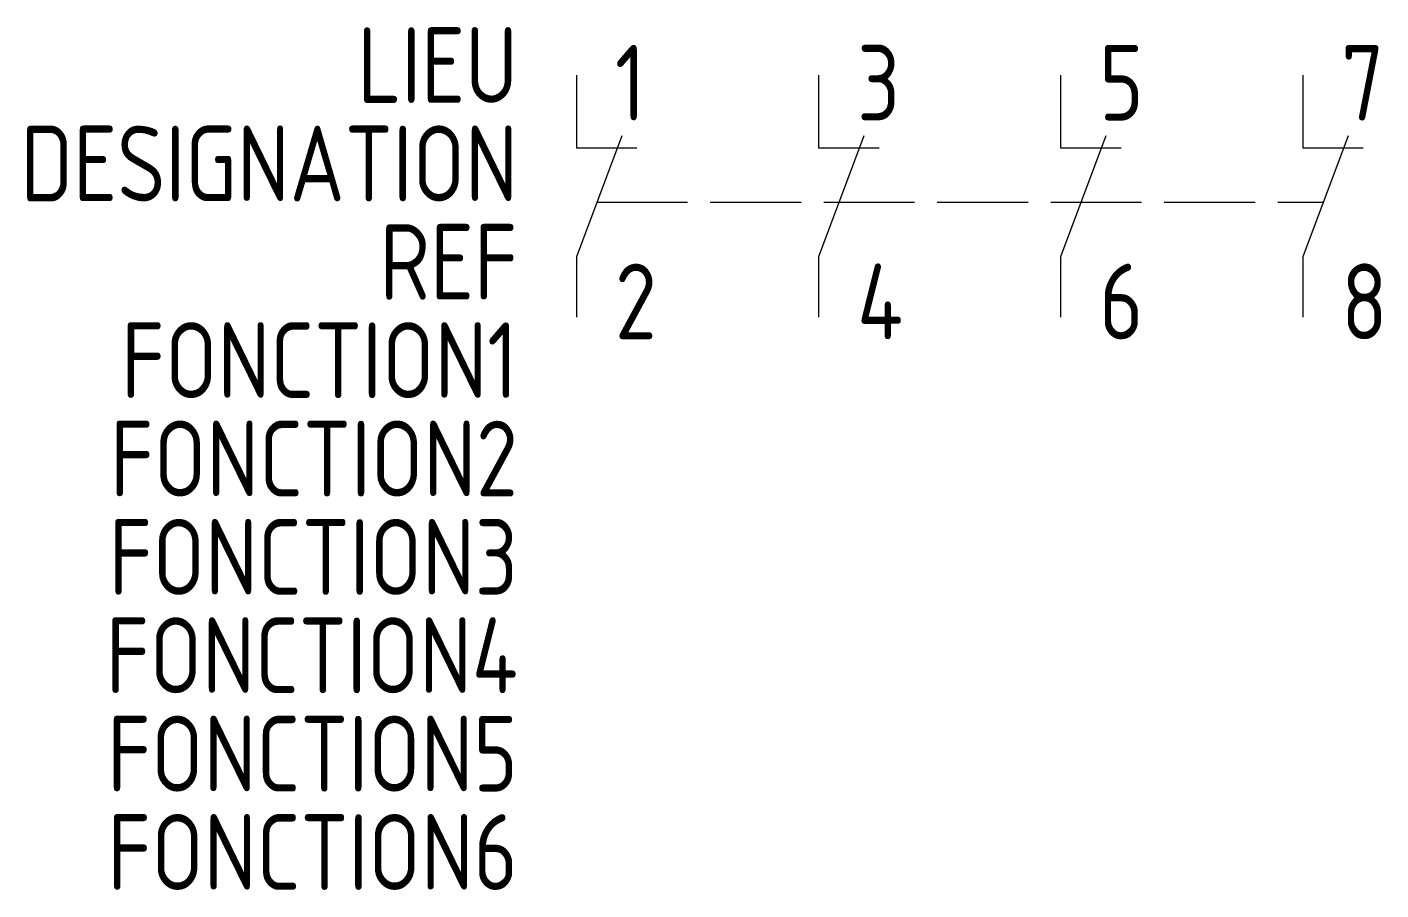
# Model space of a CAD drawing. Extents: x -1602.8 to -1558, y -906.5 to -878.
import ezdxf
from ezdxf.enums import TextEntityAlignment as Align

# ---------------------------------------------------------------- set-up
doc = ezdxf.new("R2010")
doc.units = 0
doc.linetypes.add('ACAD_ISO02W100', pattern=[15, 12, -3])
for name, color, linetype in [('SYMB_FIL', 3, 'CONTINUOUS'), ('SYMB_LIAISON', 1, 'ACAD_ISO02W100'), ('SYMB_REF_CONTACT', 2, 'CONTINUOUS'), ('SYMB_TXT_CONTACT', 2, 'CONTINUOUS'), ('SYMB_TXT_NOM', 3, 'CONTINUOUS')]:
    doc.layers.add(name, color=color, linetype=linetype)
doc.styles.add('NET2_5', font='isocp.shx', dxfattribs={"width": 0.9, "height": 2.5})

msp = doc.modelspace()

# ---------------------------------------------------------------- linework, layer by layer
at = {"layer": 'SYMB_FIL'}
for p, q in [((-1584.634, -879.593), (-1584.634, -881.993)), ((-1576.634, -879.593), (-1576.634, -881.993)), ((-1568.634, -879.593), (-1568.634, -881.993)), ((-1560.634, -879.593), (-1560.634, -881.993)), ((-1583.134, -881.593), (-1584.634, -885.593)), ((-1575.134, -881.593), (-1576.634, -885.593)), ((-1567.134, -881.593), (-1568.634, -885.593)), ((-1559.134, -881.593), (-1560.634, -885.593)), ((-1584.634, -881.993), (-1582.634, -881.993)), ((-1576.634, -881.993), (-1574.634, -881.993)), ((-1568.634, -881.993), (-1566.634, -881.993)), ((-1560.634, -881.993), (-1558.634, -881.993)), ((-1584.634, -885.593), (-1584.634, -887.593)), ((-1576.634, -885.593), (-1576.634, -887.593)), ((-1568.634, -885.593), (-1568.634, -887.593)), ((-1560.634, -885.593), (-1560.634, -887.593))]:
    msp.add_line(p, q, dxfattribs=at)
at = {"layer": 'SYMB_LIAISON', "ltscale": 0.25}
msp.add_line((-1583.959, -883.793), (-1559.959, -883.793), dxfattribs=at)

# ---------------------------------------------------------------- texts
at = {"layer": 'SYMB_REF_CONTACT', "style": 'NET2_5', "width": 0.9, "flags": 8}
msp.add_attdef('REF', text='', height=2.5, dxfattribs=at).set_placement((-1586.569, -887.012), align=Align.RIGHT)
at = {"layer": 'SYMB_TXT_CONTACT', "style": 'NET2_5', "width": 0.9, "flags": 8}
for tag, p, s in [('1', (-1583.359, -881.093), '11'), ('3', (-1575.359, -881.093), '21'), ('5', (-1567.359, -881.093), '31'), ('7', (-1559.359, -881.093), '41'), ('2', (-1583.359, -888.32), '12'), ('4', (-1575.359, -888.32), '22'), ('6', (-1567.359, -888.32), '32'), ('8', (-1559.359, -888.32), '42')]:
    msp.add_attdef(tag, p, s, height=2.5, dxfattribs=at)
at = {"layer": 'SYMB_TXT_NOM', "style": 'NET2_5', "width": 0.9, "flags": 8}
for tag, text, p in [('LIEU', '', (-1586.569, -880.512)), ('DESIGNATION', 'K?', (-1586.569, -883.762)), ('FONCTION1', '', (-1586.569, -890.262)), ('FONCTION2', '', (-1586.569, -893.512)), ('FONCTION3', '', (-1586.569, -896.762)), ('FONCTION4', '', (-1586.569, -900.012)), ('FONCTION5', '', (-1586.569, -903.262)), ('FONCTION6', '', (-1586.569, -906.512))]:
    msp.add_attdef(tag, text=text, height=2.5, dxfattribs=at).set_placement(p, align=Align.RIGHT)

doc.saveas('drawing.dxf')
